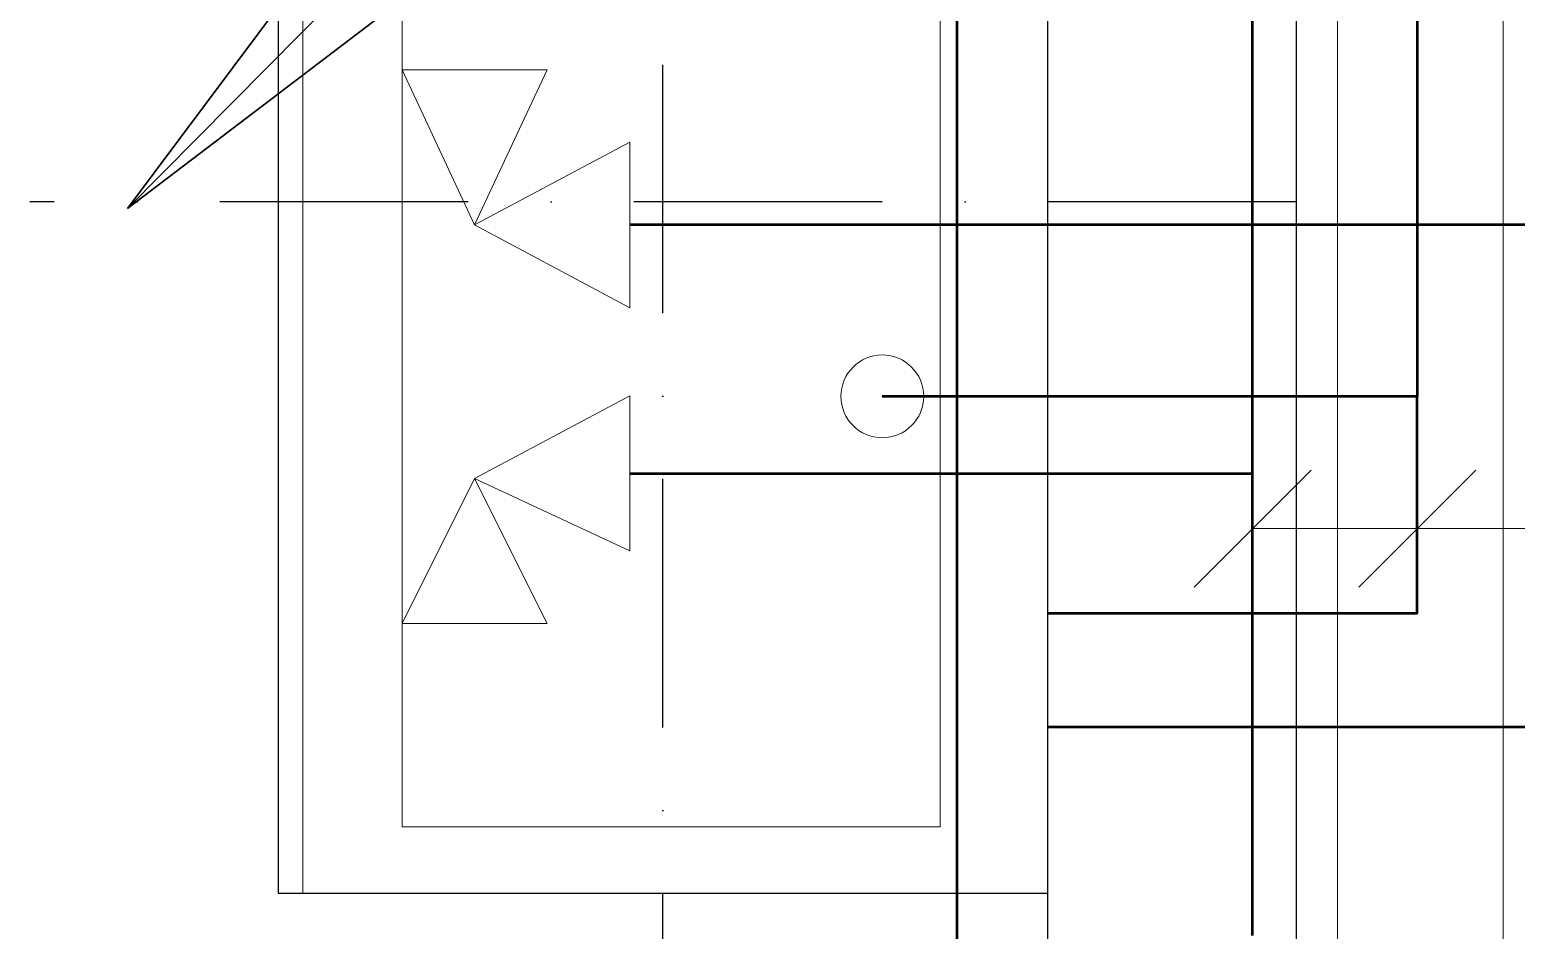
# Model space of a CAD drawing. Header units: millimetres. Extents: x 2377 to 264466, y -28213 to 61616.
# Drawn here: x 10603 to 11501, y 15187 to 15731 of the extents above; entities that cross this region are included whole.
import ezdxf

# ---------------------------------------------------------------- set-up
doc = ezdxf.new("R2010")
doc.units = ezdxf.units.MM
for name, pattern in [('ACAD_ISO04W100', [30.5, 24, -3, 0.5, -3]), ('ACAD_ISO05W100', [33, 24, -3, 0, -3, 0, -3]), ('Bodkočiarkovaná 3mm', [5, 3, -1, 0, -1])]:
    doc.linetypes.add(name, pattern=pattern)
doc.layers.get('0').update_dxf_attribs({"color": 8})
for name, color, linetype, lineweight in [('Common Edges', 8, 'Continuous', 20), ('Detail Items', 8, 'Continuous', 9), ('Walls', 8, 'Continuous', 25), ('ZTI- BATÉRIE', 6, 'Continuous', 18), ('ZTI- POPIS DIMENZIE', 250, 'Continuous', 18), ('ZTI- POPIS POTRUBIA', 7, 'Continuous', 18), ('ZTI- PRÍVOD STUDENEJ VODY', 5, 'ACAD_ISO04W100', 50), ('ZTI- PRÍVOD TEPLEJ VODY', 1, 'ACAD_ISO05W100', 50), ('ZTI_KANAL', 30, 'Continuous', 50)]:
    doc.layers.add(name, color=color, linetype=linetype, lineweight=lineweight)
doc.layers.add('ZT_SMER STUPANIA', color=4, linetype='Continuous')

# ---------------------------------------------------------------- blocks, each defined once
blk = doc.blocks.new('Umývadlo - Umývadlo-4561328-2NP _PRAC_')
at = {"layer": 'Detail Items'}
for p, q in [((300, 300), (-300, 300)), ((-300, 300), (-300, -150)), ((-300, 300), (300, 300)), ((-300, -150), (-300, 300)), ((300, -150), (300, 300)), ((300, 300), (300, -150)), ((-260, 235), (-260, -90)), ((260, 235), (-260, 235)), ((260, -90), (260, 235)), ((-260, -90), (260, -90)), ((-300, -150), (300, -150)), ((300, -150), (-300, -150))]:
    blk.add_line(p, q, dxfattribs=at)
blk.add_circle((0, 200), 25, dxfattribs=at)
blk = doc.blocks.new('2NP podklad')
at = {"layer": 'Common Edges', "color": 252}
for p, q in [((11392.69, 16384.68), (11392.69, 14334.68)), ((11492.69, 13359.68), (11492.69, 16359.68))]:
    blk.add_line(p, q, dxfattribs=at)
at = {"layer": 'Walls', "color": 252}
for p, q in [((11367.69, 16372.18), (11367.69, 15209.68)), ((11217.69, 14359.68), (11217.69, 16359.68)), ((11367.69, 15209.68), (11367.69, 14769.68))]:
    blk.add_line(p, q, dxfattribs=at)
at = {"layer": 'Detail Items', "color": 252, "rotation": 270}
blk.add_blockref('Umývadlo - Umývadlo-4561328-2NP _PRAC_', (10917.69, 15509.68), dxfattribs=at)
blk = doc.blocks.new('ohrievac')
at = {"color": 0, "linetype": 'Bodkočiarkovaná 3mm', "ltscale": 50}
for p, q in [((15359.12, 18661.29), (15359.12, 17896.29)), ((15926.62, 18278.79), (14791.62, 18278.79))]:
    blk.add_line(p, q, dxfattribs=at)
at = {"color": 0}
for p, q in [((14941.62, 18511.29), (14941.62, 18046.29)), ((15776.62, 18511.29), (14941.62, 18511.29)), ((15776.62, 18046.29), (15776.62, 18511.29)), ((14941.62, 18046.29), (15776.62, 18046.29))]:
    blk.add_line(p, q, dxfattribs=at)
blk = doc.blocks.new('KBKKB')
at = {"layer": 'ZTI- BATÉRIE', "color": 6, "lineweight": 18, "elevation": 0}
for points in [[(-160048.85, -39313.16), (-160048.85, -39400.66), (-159961.35, -39356.91), (-160048.85, -39313.16)], [(-160005.1, -39450.66), (-159911.35, -39450.66), (-159961.35, -39356.91), (-160005.1, -39450.66)]]:
    blk.add_lwpolyline(points, dxfattribs=at)
at = {"layer": 'ZTI- BATÉRIE', "color": 6, "lineweight": 18}
for points in [[(-159714.47, -39313.16), (-159714.47, -39400.66), (-159808.22, -39356.91), (-159714.47, -39313.16)], [(-159758.22, -39450.66), (-159858.22, -39450.66), (-159808.22, -39356.91), (-159758.22, -39450.66)]]:
    blk.add_lwpolyline(points, dxfattribs=at)
blk = doc.blocks.new('asasdasdasd')
at = {"layer": 'ZT_SMER STUPANIA', "color": 30, "linetype": 'Continuous'}
blk.add_line((26682.87, 6885.59), (25903.73, 6098.99), dxfattribs=at)
at = {"layer": 'ZT_SMER STUPANIA', "color": 30, "linetype": 'Continuous', "lineweight": 30}
for q in [(26066.64, 6317.36), (26120.53, 6263.98)]:
    blk.add_line((25903.73, 6098.99), q, dxfattribs=at)

msp = doc.modelspace()

# ---------------------------------------------------------------- block references
at = {"color": 0}
msp.add_blockref('2NP podklad', (0, 0), dxfattribs=at)

# ---------------------------------------------------------------- next in the draw order: linework, layer by layer
at = {"layer": 'ZTI- POPIS DIMENZIE', "ltscale": 2.5, "transparency": 33554687}
for points in [[(11306.05, 15394.48), (11376.76, 15465.19)], [(11405.49, 15394.48), (11476.2, 15465.19)]]:
    msp.add_lwpolyline(points, dxfattribs=at)
at = {"layer": 'ZTI- POPIS POTRUBIA', "ltscale": 10, "transparency": 33554687}
msp.add_line((13318.6, 15429.84), (11341.41, 15429.84), dxfattribs=at)
at = {"layer": 'ZTI- PRÍVOD STUDENEJ VODY', "ltscale": 25}
for points in [[(11341.41, 14421.55), (11341.41, 16288.43), (11122.69, 16288.43)], [(10965.19, 15463.19), (11341.41, 15463.19)]]:
    msp.add_lwpolyline(points, dxfattribs=at)
at = {"layer": 'ZTI- PRÍVOD TEPLEJ VODY', "ltscale": 25, "elevation": 0}
msp.add_lwpolyline([(10988.35, 14835.8), (11540.84, 14835.8), (11540.84, 15613.2), (10965.19, 15613.2)], dxfattribs=at)
at = {"layer": 'ZTI- PRÍVOD TEPLEJ VODY', "ltscale": 25}
msp.add_lwpolyline([(11217.69, 15310.03), (11540.84, 15310.03)], dxfattribs=at)
at = {"layer": 'ZTI_KANAL', "ltscale": 25}
for points in [[(11440.84, 16409.68), (11162.69, 16409.68), (11162.69, 14759.68)], [(11440.84, 16354.68), (11440.84, 15509.68), (11117.69, 15509.68)], [(11217.69, 15378.71), (11440.84, 15378.71), (11440.84, 15509.68)]]:
    msp.add_lwpolyline(points, dxfattribs=at)

# ---------------------------------------------------------------- next in the draw order: block references
at = {"color": 0, "rotation": 270}
msp.add_blockref('ohrievac', (-7293.6, 30986.3), dxfattribs=at)
at = {"layer": 'ZTI- BATÉRIE', "rotation": 90.00000000000001}
msp.add_blockref('KBKKB', (-28485.47, 175421.41, 0), dxfattribs=at)
at = {"layer": 'ZTI- PRÍVOD STUDENEJ VODY'}
msp.add_blockref('asasdasdasd', (-15242.03, 9524.09), dxfattribs=at)

doc.saveas('drawing.dxf')
